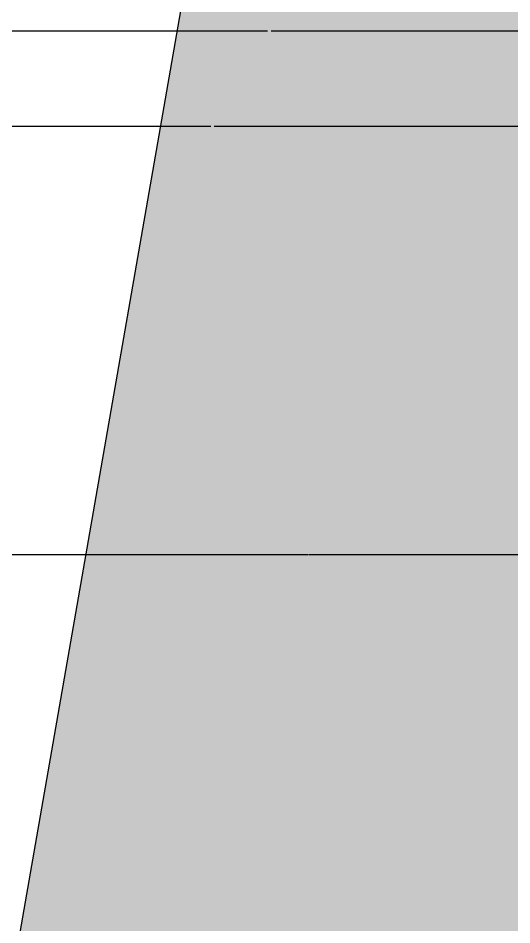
# Model space of a CAD drawing. Header units: metres. Extents: x -1147 to -802, y 5 to 567.
# Drawn here: x -1035.613 to -1035.33, y 542.92 to 543.44 of the extents above; entities that cross this region are included whole.
import ezdxf

# ---------------------------------------------------------------- set-up
doc = ezdxf.new("R2010")
doc.units = ezdxf.units.M
for name, color, linetype, lineweight in [('A-FLOR', 7, 'Continuous', 50), ('A-FLOR-PATT', 7, 'Continuous', 40), ('A-GENM', 7, 'Continuous', 35)]:
    doc.layers.add(name, color=color, linetype=linetype, lineweight=lineweight)

# ---------------------------------------------------------------- blocks, each defined once
blk = doc.blocks.new('T2DPAA-T2D-C3S-RW-M2D-100010_dwg-40802999-DRG-2873010 - GENERAL ARRANGEMENT PLAN')
at = {"color": 254, "lineweight": 25, "true_color": 0xe1e1e1}
for p, q in [((49.09297, -591.88474), (49.55495, -593.62304)), ((48.92304, -592.41335), (49.27101, -593.72265)), ((49.55549, -593.62507), (49.58361, -593.7309)), ((49.27111, -593.72305), (49.37011, -594.09554)), ((49.58361, -593.7309), (49.66004, -594.01849))]:
    blk.add_line(p, q, dxfattribs=at)
blk = doc.blocks.new('T2DPAA-T2D-PWC-RW-M2D-100010_RoadDesign_rvt-1-DRG-2873010 - GENERAL ARRANGEMENT PLAN')
at = {"color": 254, "lineweight": 18, "true_color": 0xe3e3e3, "rotation": 75.11694444444437}
blk.add_blockref('T2DPAA-T2D-C3S-RW-M2D-100010_dwg-40802999-DRG-2873010 - GENERAL ARRANGEMENT PLAN', (-1722.33704, 648.01046), dxfattribs=at)
blk = doc.blocks.new('Top of Pavement - RL A - Top of Pavement - RL A-68818558-DRG-2873010 - GENERAL ARRANGEMENT PLAN')
at = {"layer": 'A-GENM', "color": 9, "lineweight": 25, "true_color": 0xbebebe}
blk.add_open_spline([(132.41606, 41.04646), (132.45207, 40.91097), (132.52408, 40.63999), (132.63211, 40.23352), (132.74013, 39.82705), (132.84815, 39.42058), (132.95617, 39.01412), (133.06419, 38.60765), (133.17222, 38.20118), (133.28007, 37.79533), (133.35192, 37.52497), (133.38777, 37.39009)], degree=3, knots=[0.39306358, 0.39306358, 0.39306358, 0.39306358, 0.39595376, 0.39884393, 0.4017341, 0.40462428, 0.40751445, 0.41040462, 0.4132948, 0.41618497, 0.41906202, 0.41906202, 0.41906202, 0.41906202], dxfattribs=at)
blk.add_open_spline([(133.38826, 37.38825), (133.42427, 37.25276), (133.49628, 36.98178), (133.60431, 36.5753), (133.71233, 36.16883), (133.82035, 35.76235), (133.92838, 35.35588), (134.0364, 34.94941), (134.14442, 34.54293), (134.25245, 34.13646), (134.36047, 33.72998), (134.43249, 33.459), (134.46849, 33.32351)], degree=3, dxfattribs=at)
blk = doc.blocks.new('T2DPAA-T2D-C3S-RS-M3D-100334_rvt-1-DRG-2873010 - GENERAL ARRANGEMENT PLAN')
at = {"layer": 'A-GENM', "color": 253, "lineweight": 25, "true_color": 0xa3a3a3, "rotation": 75.11694444444437}
blk.add_blockref('Top of Pavement - RL A - Top of Pavement - RL A-68818558-DRG-2873010 - GENERAL ARRANGEMENT PLAN', (-1134.0578, 404.8616), dxfattribs=at)

msp = doc.modelspace()

# ---------------------------------------------------------------- hatches: boundary and pattern name
at = {"layer": 'A-FLOR-PATT', "lineweight": 5, "true_color": 0xe1e1e1}
h = msp.add_hatch(color=254, dxfattribs=at)
h.paths.add_polyline_path([(-1035.89021, 507.8193), (-1035.64549, 509.22391), (-1035.64447, 509.3654), (-1039.93064, 509.37302), (-1035.9058, 507.82529)])
h.paths.add_polyline_path([(-1035.56013, 521.03027), (-1035.39278, 544.17521), (-1039.42397, 521.03714), (-1035.6563, 521.03044)])
h = msp.add_hatch(color=254, dxfattribs=at)
h.paths.add_polyline_path([(-1035.64549, 509.22391), (-1035.62085, 509.36536), (-1035.64447, 509.3654), (-1035.64468, 509.33697)])
h.paths.add_polyline_path([(-1033.58919, 521.02677), (-1031.80305, 531.27893), (-1035.39278, 544.17521), (-1035.56013, 521.03027), (-1033.90676, 521.02733)])

# ---------------------------------------------------------------- linework, layer by layer
at = {"layer": 'A-FLOR', "color": 252, "lineweight": 25, "true_color": 0x888888}
msp.add_line((-1041.36035, 509.92281), (-1035.39278, 544.17521), dxfattribs=at)

# ---------------------------------------------------------------- block references
at = {"lineweight": 5}
for name in ['T2DPAA-T2D-PWC-RW-M2D-100010_RoadDesign_rvt-1-DRG-2873010 - GENERAL ARRANGEMENT PLAN', 'T2DPAA-T2D-C3S-RS-M3D-100334_rvt-1-DRG-2873010 - GENERAL ARRANGEMENT PLAN']:
    msp.add_blockref(name, (100.43042, 0), dxfattribs=at)

doc.saveas('drawing.dxf')
